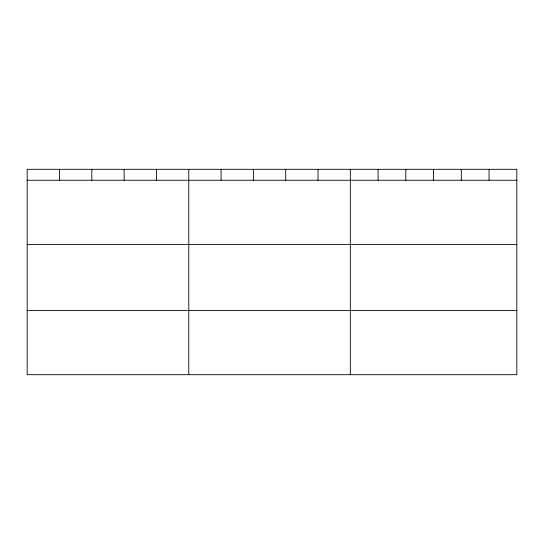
<?xml version="1.0" encoding="UTF-8"?>
<svg xmlns="http://www.w3.org/2000/svg" width="544" height="544" viewBox="0 0 544 544"><rect width="100%" height="100%" fill="white"/><g stroke="black" fill="none" stroke-linecap="round" stroke-linejoin="round"><path stroke-width="0.82" d="M27.2 180.254L516.8 180.254M27.2 244.412L516.8 244.412M27.2 310.522L516.8 310.522M489.056 169.313L489.056 180.254M461.312 169.313L461.312 180.254M433.568 169.313L433.568 180.254M405.824 169.313L405.824 180.254M378.08 169.313L378.08 180.254M350.336 169.313L350.336 374.687M318.022 169.313L318.022 180.254M285.709 169.313L285.709 180.254M253.395 169.313L253.395 180.254M221.082 169.313L221.082 180.254M188.768 169.313L188.768 374.687M156.454 169.313L156.454 180.254M124.141 169.313L124.141 180.254M91.827 169.313L91.827 180.254M59.514 169.313L59.514 180.254M516.8 169.313L27.2 169.313L27.2 374.687L516.8 374.687L516.8 169.313"/></g></svg>
